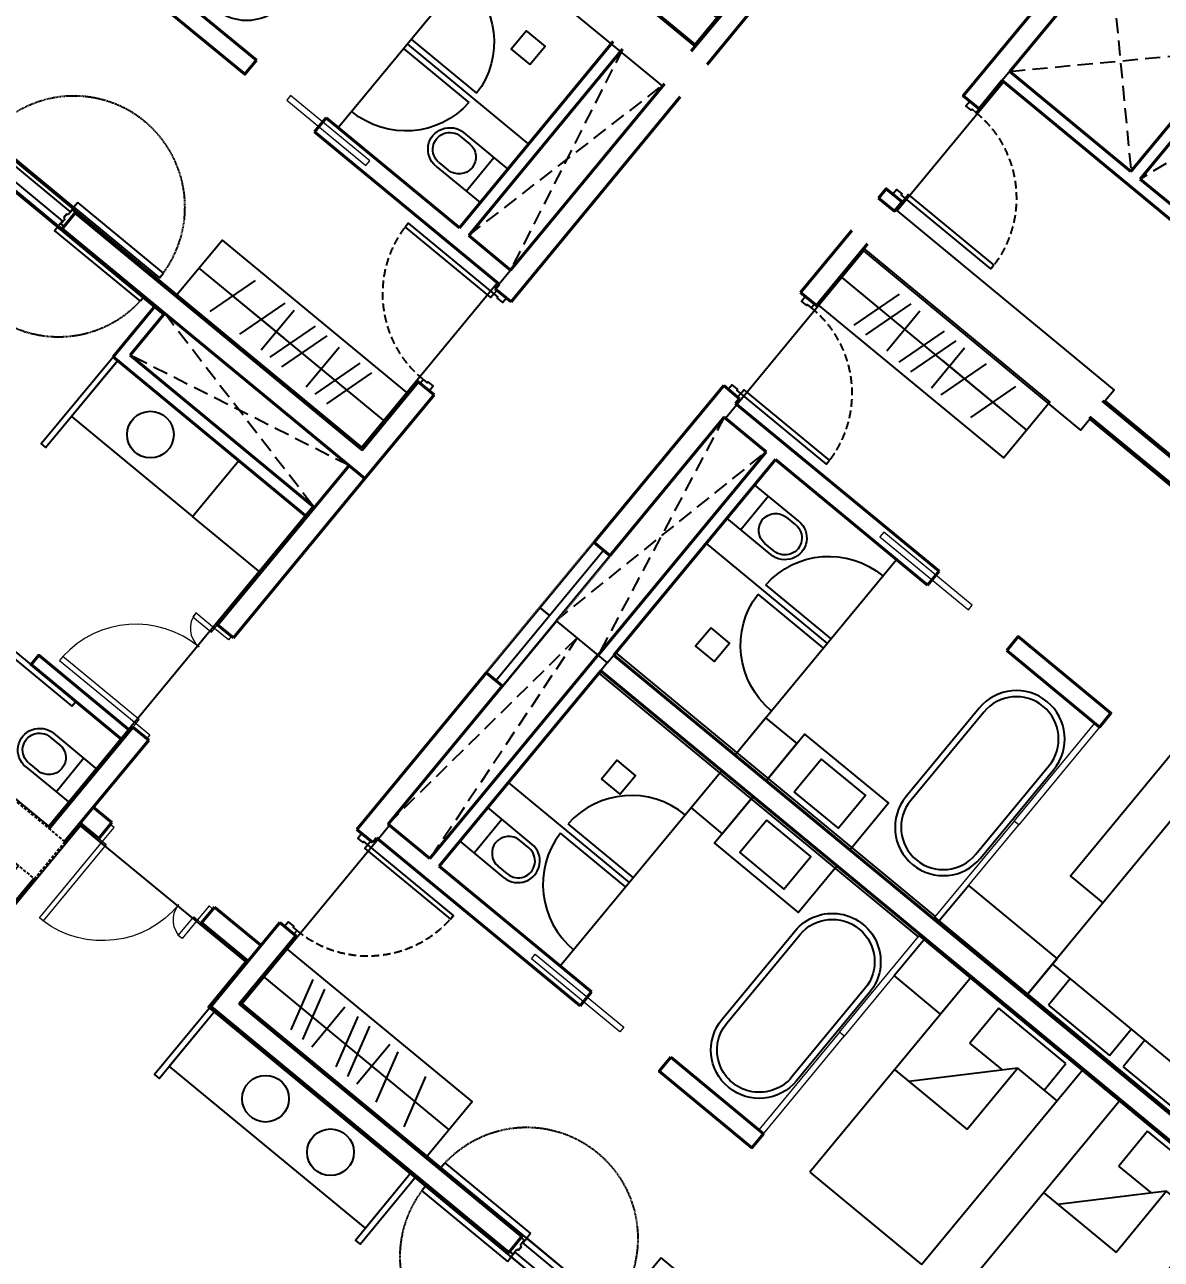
# Model space of a CAD drawing. Header units: millimetres. Extents: x -361675616 to 361246347, y -284141842 to 284396604.
# Drawn here: x -110954 to -101543, y 75253 to 85480 of the extents above; entities that cross this region are included whole.
import ezdxf

# ---------------------------------------------------------------- set-up
doc = ezdxf.new("R2010")
doc.units = ezdxf.units.MM
doc.header["$LTSCALE"] = 100
doc.header["$MEASUREMENT"] = 0
doc.set_wipeout_variables(frame=1)
for name, pattern in [('HIDDEN', [0.375, 0.25, -0.125]), ('M-DASHED', [3.75, 2.5, -1.25]), ('TYPICAL 2 +1 BEDROOM FRONT$0$DASHED2', [9.524999999999999, 6.35, -3.175])]:
    doc.linetypes.add(name, pattern=pattern)
for name, color, linetype in [('A-ANNO-DIMS', 50, 'Continuous'), ('A-ANNO-ROOM', 50, 'Continuous'), ('A-DRAIN', 251, 'Continuous'), ('A-FURNITURE', 251, 'Continuous'), ('A-UNIT', 1, 'Continuous'), ('A-WALL-FNSH', 11, 'Continuous'), ('dien tich thong thuy', 3, 'Continuous'), ('IDEA - dim', 251, 'Continuous'), ('KT-Khuat', 9, 'HIDDEN'), ('KT-Net manh', 139, 'Continuous'), ('TYPICAL 1 BEDROOM$0$A-_DOOR----_E-', 32, 'Continuous'), ('TYPICAL 2 +1 BEDROOM FRONT$0$A-_DOOR----_E-', 32, 'Continuous')]:
    doc.layers.add(name, color=color, linetype=linetype)
doc.layers.add('A-COLUMN-OPTION 2', color=7, linetype='Continuous', true_color=0x2644ed)
for name, color, linetype, lineweight in [('A-DOOR', 1, 'Continuous', 9), ('KT-Net cat', 1, 'Continuous', 40), ('KT-Net cua', 87, 'Continuous', 9)]:
    doc.layers.add(name, color=color, linetype=linetype, lineweight=lineweight)
doc.styles.add('220126_HDN_HBA typical plan$0$211210_HDN_HBA_TYPICAL PLAN CORE OPT 1$0$HBA-Text', font='GOTHIC.TTF')

# ---------------------------------------------------------------- blocks, each defined once
blk = doc.blocks.new('bath')
at = {"elevation": -1.073185103658836e-06}
for points in [[(-6268.288765812293, -73045.86497504462, -1), (-6268.288765812293, -73845.86497506325), (-7218.28876571916, -73845.86497506371, -1), (-7218.28876571916, -73045.86497504462)], [(-6268.288765812293, -73095.86497504462, -1), (-6268.288765812293, -73795.86497506371), (-7218.28876571916, -73795.86497506325, -1), (-7218.28876571916, -73095.86497504462)]]:
    blk.add_lwpolyline(points, format="xyb", close=True, dxfattribs=at)
blk = doc.blocks.new('qweewe')
for p, q in [((-226617.649540008, -3043559.718917042, 0.0008727778800783348), (-226617.6495399146, -3043199.718917044, 0.0008727778800783348)), ((-226142.6495399146, -3043199.718917163, 0.0008727778800783348), (-226617.6495399146, -3043199.718917044, 0.0008727778800783348)), ((-226467.6495400079, -3043559.718917079, 0.0008727778800783348), (-226467.6495399145, -3043199.718917081, 0.0008727778800783348)), ((-226142.649539925, -3043239.718917165, 0.0008727778800783348), (-226242.649539925, -3043239.718917139, 0.0008727778800783348)), ((-226142.649540008, -3043559.718917165, 0.0008727778800783348), (-226617.649540008, -3043559.718917042, 0.0008727778800783348)), ((-226142.6495399976, -3043519.718917165, 0.0008727778800783348), (-226242.6495399976, -3043519.718917141, 0.0008727778800783348))]:
    blk.add_line(p, q)
for centre, radius, start, end in [((-226242.6495399613, -3043379.718917141, 0.0008727778800783348), 139.9999999999927, 89.99999998332474, 269.9999999833247), ((-226142.6495399613, -3043379.718917165, 0.0008727778800783348), 179.9999999999927, 269.9999999833247, 89.99999998332474), ((-226142.6495399613, -3043379.718917165, 0.0008727778800783348), 139.9999999999927, 269.9999999833247, 89.99999998332474)]:
    blk.add_arc(centre, radius, start, end)
blk = doc.blocks.new('BEDH-1')
for p, q in [((475, -1.054711873393899e-13), (-475, 1.054711873393899e-13)), ((-475, 1.054711873393899e-13), (-475.0000000000002, -1050)), ((-381.8394731497392, -27.72451273631296), (-381.8394731497393, -215.2726866770535)), ((-20.94842891092413, -27.72451273631304), (-381.8394731497392, -27.72451273631296)), ((-20.94842891092416, -169.6087834425271), (-20.94842891092413, -27.72451273631304)), ((379.7956140944734, -27.72451273631313), (52.11540216114371, -27.72451273631306)), ((52.11540216114371, -27.72451273631306), (52.11540216114368, -169.6087834425271)), ((379.7956140944734, -169.6087834425271), (379.7956140944734, -27.72451273631313)), ((474.9999999999998, -1050), (475, -1.054711873393899e-13)), ((-162.6479800441303, -169.608783442527), (-475.0000000000001, -498.4003835124894)), ((474.9999999999999, -169.6087834425272), (-162.6479800441303, -169.608783442527)), ((-162.6479800441303, -169.608783442527), (-162.6479800441303, -498.4003835124894)), ((-206.9290897110478, -215.2726866770535), (-381.8394731497393, -215.2726866770535)), ((-475.0000000000001, -498.4003835124894), (-162.6479800441303, -498.4003835124894)), ((-475.0000000000002, -1050), (474.9999999999998, -1050))]:
    blk.add_line(p, q)
blk = doc.blocks.new('*U51')
at = {"layer": 'TYPICAL 2 +1 BEDROOM FRONT$0$A-_DOOR----_E-'}
for points in [[(79.99999999912372, 920), (39.9999999991237, 920), (39.99999999912325, 0), (79.99999999912325, 0)], [(0, 0), (0, 0), (0, 0), (39.99999999912325, 0), (39.99999999912325, -42), (49.99999999912689, -42), (49.99999999912689, -100), (0, -100), (0, -100), (0, -100)], [(1000, 0), (1000, 0), (1000, 0), (960.0000000008731, 0), (960.0000000008731, -42), (950.0000000008731, -42), (950.0000000008731, -100), (1000, -100), (1000, -100), (1000, -100)]]:
    blk.add_lwpolyline(points, close=True, dxfattribs=at)
at = {"layer": 'TYPICAL 2 +1 BEDROOM FRONT$0$A-_DOOR----_E-', "color": 8, "linetype": 'TYPICAL 2 +1 BEDROOM FRONT$0$DASHED2', "ltscale": 0.1}
blk.add_arc((39.99999999912325, 0), 920.0000000017498, 0, 90, dxfattribs=at)
blk = doc.blocks.new('Hotel Module')
at = {"layer": 'A-FURNITURE'}
for p, q in [((499.9891728664152, -1866.064524328074, 1.32185813727162e-09), (500.0002424994964, -170.0044834779401, 1.32185813727162e-09)), ((305.7271338588107, -637.8422030876973, -0.1498657774161136), (742.6212902515836, -512.3685096389381, -0.1498657774161133)), ((305.7263149208084, -763.3187479877379, -0.1498657774161134), (742.6204713097613, -637.8450545461965, -0.1498657774161136)), ((2915.167771033244, -2019.302723193192, 0.05708577511389849), (2915.12912182635, -719.3699259734713, 0.05589762573088192)), ((305.725693669061, -858.5053769310471, -0.1498657774161133), (733.9642658624434, -858.5081718990696, -0.1498657774161133)), ((305.7239882702415, -1119.801207182696, -0.1498657774161136), (742.6181446666451, -994.3275137410965, -0.1498657774161135)), ((305.723169328543, -1245.277752089954, -0.1498657774161133), (742.6173257156333, -1119.804058640933, -0.1498657774161137)), ((499.9916451125609, -2170.000567463983, 1.32185813727162e-09), (499.9930888469898, -1266.068442273798, 1.32185813727162e-09)), ((2865.176448737635, -2018.621104478429, 0.08440312483235722), (2865.164705937037, -1319.06767559197, 0.08440312483235721)), ((2965.176448720762, -2018.619425858895, 0.08440773623640918), (2965.16470592223, -1319.065996978024, 0.08440773623640922)), ((305.7225480711786, -1340.464381027792, -0.1498657774161135), (733.9611202700471, -1340.467175997619, -0.1498657774161133)), ((292.743883002513, -1561.139428295166, -0.1498657774161135), (729.6380393951258, -1435.665734849754, -0.1498657774161135)), ((281.546012384737, -1868.435513347154, 1.32185813727162e-09), (718.440168779227, -1742.961819903809, 1.321858137705301e-09)), ((4115.162532453716, -2019.968790905143, 2.979288549069363e-06), (2015.162530689871, -2019.995003917662, -0.05002286630529613))]:
    blk.add_line(p, q, dxfattribs=at)
for points, elevation in [([(200.0004055032623, -170.0025254765642), (199.98568996416, -2169.998609456932), (799.9853639676585, -2170.002525469143), (800.0000795031228, -170.0064414755034)], 1.321848236771062e-09), ([(3427.638606143453, -1195.8668299368), (3627.63860614357, -1195.866829936916), (3627.638606147259, -1395.866829936858), (3427.638606145425, -1395.866829942388)], 0.05649170113453097), ([(3714.65381529068, -2355.041149470955), (4114.653356135583, -2355.719046805287), (4115.160914374239, -2020.310236067802), (3715.161373531053, -2019.632338731783)], -1.321960033627556e-09), ([(4114.653356135583, -2355.719046805287), (3614.653907579152, -2354.905574804143), (3613.430003477959, -3254.905450709324), (4113.429452032586, -3255.718922710075)], -1.321960041867493e-09), ([(4036.690993918761, -2592.880189376054), (3686.69131548029, -2592.405664037884), (3686.047316812619, -3067.405227385563), (4036.046995251076, -3067.87975271992)], 9.379878892104392e-07), ([(4115.160432307755, -5150.018985117087), (3715.160432305915, -5150.016926137774), (3715.162492952048, -4199.999102585134), (4115.162492944612, -4200.001161562192)], -2.980796936447472e-06)]:
    blk.add_lwpolyline(points, close=True, dxfattribs=dict(at, elevation=elevation))
at = {"layer": 'A-FURNITURE', "elevation": -2.980796936553291e-06}
blk.add_lwpolyline([(3118.346123889838, -5150.012553133172), (3118.346122764735, -4800.012553129345), (1318.346122766598, -4800.012559868497), (1318.346131107537, -7400.012559762399), (3118.346131101935, -7400.012553026987), (3118.346129982572, -7050.012553133114)], dxfattribs=at)
at = {"layer": 'A-FURNITURE'}
for centre, start, end in [((2890.176448735823, -2018.620684816968, 0.08440312483235721), 92.04767493532093, 180.0009617760125), ((2940.176448722741, -2018.619845512789, 0.08440773623640914), 0.0009617760125476689, 87.95424866781944)]:
    blk.add_arc(centre, 699.9999999999987, start, end, dxfattribs=at)
at = {"layer": 'KT-Khuat', "ltscale": 5}
blk.add_lwpolyline([(4199.760832263943, -169.9982833489194), (2015.162531005859, -619.9982953643193)], dxfattribs=at)
at = {"layer": 'KT-Khuat', "ltscale": 5, "elevation": 0.003657298704813498}
blk.add_lwpolyline([(2015.163674367788, -169.9955327843782), (4199.760739334379, -619.9982953730505)], dxfattribs=at)
at = {"layer": 'KT-Net cat'}
for p, q in [((1815.162531004076, -169.9982972564758), (1815.16253155181, 0.001738849096000195)), ((4199.987169034401, 0.00171119678998366, -2.199191523116414e-08), (1815.162570214714, 0.001702743553323671, -0.0447357792765899)), ((149.695821975889, -0.002524086070479825, 0.003657300027069153), (815.1625315592537, -0.002541160094551742, -0.0447357792765898)), ((1865.16253100404, -169.9982969649718), (1815.162531004076, -169.9982972564758)), ((1865.162531004076, -2354.905466405849), (1865.16253100396, -169.9982509081892)), ((4199.760832263943, -169.9982833489194), (2015.162531005852, -169.9982960900234)), ((2015.162531005837, -169.9982960898196), (2015.162531005866, -619.9982953644649)), ((4115.003868086613, -719.9982953728759), (2015.162530830974, -719.9982953643485)), ((2015.162531005859, -719.9982953644067), (2015.162531005917, -2354.905512752011)), ((4114.416879049386, -10099.99825588199), (4115.003868086613, -719.9982953728759)), ((2015.162531005917, -2354.905512752011, -0.04473577927659003), (1865.162531004076, -2354.905466405849, -0.04473577927659005)), ((85.00231740503659, -2499.999924721109, 1.321858349775246e-09), (85.00936232104141, -10100.00319873763, 1.321858838967266e-09))]:
    blk.add_line(p, q, dxfattribs=at)
for points in [[(149.736118893743, -170.0025240869436), (815.1625310129311, -170.0025411600363), (815.1625315592828, 0.005887257750146091)], [(4199.760739334379, -619.9982953730505), (2015.162530830981, -619.9982953643193)]]:
    blk.add_lwpolyline(points, dxfattribs=at)
at = {"layer": 'KT-Net cat', "elevation": -0.05479021315888889}
blk.add_lwpolyline([(2015.162531002141, -3204.905512759564), (1865.162531007802, -3204.905466411466), (1865.16253100591, -4200.000075800679), (2015.162531007758, -4200.000122146783)], close=True, dxfattribs=at)
at = {"layer": 'KT-Net cua'}
for points, elevation in [([(1906.461335022199, -1795.095547073957), (1956.461335027772, -1795.09554707614), (1956.461335024062, -2745.095547079662), (1906.461335025946, -2745.095547081597)], -0.05479021315888889), ([(3065.162511341943, -4200.000128455562), (3065.162511341972, -4150.000128455504), (2015.162531007802, -4150.000131713459), (2015.16253100591, -4200.000131715118)], -0.05479021315884041), ([(3065.162511347538, -4200.000128457308), (3065.162511341965, -4150.000128459229), (4115.162491677984, -4150.000132795525), (4115.162491681753, -4200.000132791742)], -0.05479021315884045)]:
    blk.add_lwpolyline(points, close=True, dxfattribs=dict(at, elevation=elevation))
at = {"layer": 'A-FURNITURE', "rotation": 270.0009617747954}
blk.add_blockref('qweewe', (3045848.685515605, -227286.5634756674, -0.0008727778803206288), dxfattribs=at)
at = {"layer": 'A-FURNITURE'}
blk.add_blockref('bath', (9746.731677098942, 69713.72864655024, -0.07493039716442061), dxfattribs=at)
at = {"layer": 'A-FURNITURE', "xscale": -2.000000000000002, "yscale": 2.000000000000002, "zscale": 2.000000000000002, "rotation": 269.9996115246304}
blk.add_blockref('BEDH-1', (4115.153338149808, -6100.019311636584, -2.980796928870634e-06), dxfattribs=at)
at = {"layer": 'KT-Net cua', "rotation": 179.999764382085}
blk.add_blockref('*U51', (1815.162325612189, -149.9982250546745, -0.04473577927658277), dxfattribs=at)
blk = doc.blocks.new('qweqeqweqwe')
at = {"color": 1, "linetype": 'M-DASHED', "ltscale": 30}
for points in [[(-3390577.494050535, -10993316.2358231), (-3390544.032651514, -10993279.0829662), (-3389860.42008462, -10993894.77270819), (-3389893.881483641, -10993931.92556508)], [(-3389210.268916752, -10994547.61530707), (-3389243.730315774, -10994584.76816397), (-3389927.342882657, -10993969.07842197), (-3389893.881483636, -10993931.92556508)]]:
    blk.add_lwpolyline(points, close=True, dxfattribs=at)
at = {"color": 251, "linetype": 'M-DASHED', "ltscale": 30}
for points in [[(-3390711.339536008, -10993464.84712787), (-3390744.800935032, -10993501.99998476), (-3390061.18836817, -10994117.68972678), (-3390027.726969147, -10994080.53686989)], [(-3389344.114396128, -10994696.22661741), (-3389310.652997107, -10994659.07376052), (-3389994.265563985, -10994043.38401852), (-3390027.726963007, -10994080.53687541)]]:
    blk.add_lwpolyline(points, close=True, dxfattribs=at)
at = {"color": 1, "linetype": 'M-DASHED', "ltscale": 30}
for points in [[(-3390014.711549181, -10994058.61430706), (-3390040.718549009, -10994035.19132774), (-3389940.334468659, -10993923.7328743), (-3389914.327468832, -10993947.15585362), (-3389951.135007758, -10993988.0239962), (-3389939.989150688, -10993998.06241591), (-3389966.758153193, -10994027.78458419)], [(-3389914.327468838, -10993947.15585363), (-3389940.334468666, -10993923.73287431), (-3390040.718549014, -10994035.19132775), (-3390014.711549186, -10994058.61430706), (-3389977.904010264, -10994017.74616448), (-3389966.758153194, -10994027.78458419), (-3389939.989150688, -10993998.06241591)], [(-3389323.668410922, -10994680.99632886), (-3389297.661411097, -10994704.41930818), (-3389197.277330748, -10994592.96085474), (-3389223.284330574, -10994569.53787542), (-3389260.091869498, -10994610.40601801), (-3389271.237726568, -10994600.3675983), (-3389298.006729068, -10994630.08976657)], [(-3389223.284330574, -10994569.53787542), (-3389197.277330749, -10994592.96085474), (-3389297.661411096, -10994704.41930818), (-3389323.668410922, -10994680.99632886), (-3389286.860871998, -10994640.12818628), (-3389298.006729068, -10994630.08976657), (-3389271.237726568, -10994600.3675983)]]:
    blk.add_lwpolyline(points, dxfattribs=at)
at = {"color": 251, "linetype": 'HIDDEN', "ltscale": 0.3}
for centre, start, end in [((-3389893.881489779, -10993931.92555956), 47.99249206051297, 137.9924921359353), ((-3389893.881483641, -10993931.92556508), 317.9924921359352, 47.99249206051297), ((-3390027.726975279, -10994080.53686436), 137.9924920197965, 227.9924920605129), ((-3390027.726963002, -10994080.5368754), 227.9924920605129, 317.9924921359352)]:
    blk.add_arc(centre, 920.0000000030851, start, end, dxfattribs=at)
blk = doc.blocks.new('Studio 1')
at = {"layer": 'A-FURNITURE'}
for p, q in [((-1972.518335639354, 1019.184163762227), (-1275.542617637519, 443.5817528310872)), ((-1600.895978520944, 995.5875536128588), (-1782.352755958767, 578.8219245597866)), ((-1738.166951906722, 825.6472234502435), (-430.4273336756451, -254.3697917983227)), ((-1371.085932638074, 791.2750013601326, -0.1498657787379717), (-1552.542710072696, 374.5093723163154, -0.1498657787379717)), ((-1209.198981332927, 640.7474715429998, -0.1498657787379717), (-1481.892714694928, 310.5560081395961, -0.1498657787379717)), ((-1135.805750672516, 580.1345354523219, -0.1498657787379717), (-1317.262528112449, 163.3689064085484, -0.1498657787379717)), ((-1039.05761382691, 500.233588406787, -0.1498657787379717), (-1220.514391267061, 83.46795935370028, -0.1498657787379717)), ((-837.5866157094424, 333.8456446491182, -0.1498657787379717), (-1110.280349069595, 3.654181240126491, -0.1498657787379717)), ((-764.1933850481582, 273.2327085491706, -0.1498657787379717), (-945.6501624871598, -143.5329205077433, -0.1498657787379717)), ((-667.4452482027409, 193.3317615073174, -0.1498657787379717), (-848.9020256389485, -223.4338675476611, -0.1498657787379717)), ((-4168.476701719119, -1875.556295547241, 0.02662335263600499), (-2894.960590601753, -333.2026266336034, -0.02339113894320586)), ((-3435.168782008899, -989.4805086303095, 0.1110348521944475), (-2895.770809434209, -1434.92952612332, 0.1110348521944475)), ((-3498.844978710506, -1066.5865523174, 0.1110394635984994), (-2959.447006136252, -1512.035569804866, 0.1110394635984995)), ((-3467.899158812535, -1027.087764817552, 0.05740525196660484), (-2465.511482107482, -1854.869875902601))]:
    blk.add_line(p, q, dxfattribs=at)
blk.add_lwpolyline([(-239.3934547322715, -23.05623987874424), (-1781.480560808748, 1250.50243306905), (-2163.54831870491, 787.8753292448819), (-621.4612126232387, -485.683343704819)], close=True, dxfattribs=at)
at = {"layer": 'A-FURNITURE', "elevation": 0.05646598670288693}
blk.add_lwpolyline([(-3109.211683527581, -1988.147406343691), (-3236.566665542108, -2142.357355941378), (-3390.776615144016, -2015.002373926662), (-3263.421633126476, -1860.792424328873)], close=True, dxfattribs=at)
at = {"layer": 'A-FURNITURE'}
for centre, start, end in [((-3451.087831551486, -1008.757020034973, 0.1110348521944476), 322.4959240053625, 50.44921089905981), ((-3482.925929536199, -1047.310041398843, 0.1110394635984995), 230.4492108990598, 318.4024977812969)]:
    blk.add_arc(centre, 699.9999999999991, start, end, dxfattribs=at)
at = {"layer": 'A-WALL-FNSH'}
blk.add_lwpolyline([(-2101.409588441718, -2544.688710924209), (-1209.924714749694, -1465.219064228208)], dxfattribs=at)
at = {"layer": 'KT-Khuat', "ltscale": 5}
for p, q in [((-1815.429448806492, -1224.748334350254, -0.04473279847966107), (-2742.101219498581, -3053.510769629327)), ((-3089.073606100559, -2766.962060095102), (-1468.458470775149, -1511.298749476147, -0.0447327984796611))]:
    blk.add_line(p, q, dxfattribs=at)
at = {"layer": 'KT-Net cat'}
for p, q in [((-2995.128855222851, -250.4785076621629, -0.044732798479661), (-2899.612230046085, -134.8213664394134, -0.04473279847966099)), ((-2899.612230046085, -134.8213664394134, -0.04473279847966099), (-1372.942234261762, -1395.641287273073, -0.04473279847966111)), ((-1892.534110591252, -1161.070464322154, -0.04473279847966107), (-2995.128855222851, -250.4785076621629, -0.044732798479661)), ((-3166.178580901076, -2703.284569087555), (-1892.534110591238, -1161.070464322227)), ((-3089.073606100559, -2766.962060095102), (-1815.429448806477, -1224.748334350224)), ((-1468.458470775149, -1511.298749476147, -0.0447327984796611), (-1815.429448806433, -1224.748334350297, -0.04473279847966107)), ((-1372.942234261762, -1395.641287273073), (-1341.003171560864, -1356.967329085775)), ((-1341.003171560864, -1356.967329085775), (-1209.924686912462, -1465.219087207646)), ((-2742.101219498581, -3053.510769629327), (-1468.45847077512, -1511.298749476147))]:
    blk.add_line(p, q, dxfattribs=at)
for points in [[(-573.1497768377885, -694.1693392228335), (-0.0686989873793209, -0.2365747447765898), (-2505.980353649822, 2069.281861252646), (-2614.23208836063, 1938.203404094078), (-239.3989314730716, -23.06287139558117), (-704.228303170923, -585.9175466739689), (-573.1465782138839, -694.1719808150083)], [(-2611.021672809482, -3161.761185067095), (-1209.924714745721, -1465.219064231962)]]:
    blk.add_lwpolyline(points, dxfattribs=at)
at = {"layer": 'KT-Net cat', "elevation": -0.05479858668689012}
blk.add_lwpolyline([(-3572.7661332563, 226.5709477905184), (-3477.249508076929, 342.2280890132533), (-4244.516955887564, 975.8793694201158), (-4340.033581063806, 860.2222281992581)], close=True, dxfattribs=at)
at = {"layer": 'KT-Net cua', "elevation": -0.05478723236196004}
blk.add_lwpolyline([(-2545.727959226409, -499.2193454555818), (-2577.566704731958, -537.7718328568008), (-3232.958348581378, 3.487618040773668), (-3201.11960307564, 42.04010544948687)], close=True, dxfattribs=at)
at = {"xscale": -0.9999999999999994, "rotation": 278.4407330830271}
blk.add_blockref('qweqeqweqwe', (10374721.41297876, 4969028.595464596), dxfattribs=at)
at = {"layer": 'A-DOOR', "rotation": 50.44801349518278}
blk.add_blockref('*U51', (-1325.581990143735, -1369.702714897663), dxfattribs=at)
at = {"layer": 'A-FURNITURE'}
for name, p, rotation in [('bath', (47727.85911227507, -52167.61020372991, -0.07493877069242176), 230.4482491130975), ('qweewe', (-2114823.351781445, -2203836.11882793, -0.0008727778800852314), 140.4492108878929)]:
    blk.add_blockref(name, p, dxfattribs=dict(at, rotation=rotation))
blk = doc.blocks.new('*U30')
at = {"color": 0}
for points in [[(-1100, -150), (-1100, 0), (-1060, 0), (-1060, -150)], [(-40, -150), (-40, 0), (0, 0), (0, -150)], [(-1020, -150), (-1060, -150), (-1060, -350.9565185792744), (-1020, -350.9565185792744)], [(-40, -150), (-80, -150), (-80, -970), (-40, -970)]]:
    blk.add_lwpolyline(points, close=True, dxfattribs=at)
for centre, radius, start, end in [((-1060.538708044109, -150.4191404617477), 200.5381016879552, 270.1539145637665, 0.05069369801717966), ((-41.53932015914406, -152.4398411269907), 818.4643164306439, 179.8292010983319, 267.3066065333389)]:
    blk.add_arc(centre, radius, start, end, dxfattribs=at)
blk = doc.blocks.new('Hotel-2BR-Type 1')
at = {"layer": 'A-DRAIN'}
for points, elevation in [([(-249.8208910984176, 900.0050377487496), (350.127800493181, 900.0050377506122), (350.0481297372753, 2200.107035083289), (-249.9005618562223, 2200.107035083318)], 1.188791163308691e-05), ([(-249.8208910984249, 900.0050377524749), (349.9098853102842, 899.9987492966757), (349.9022290466746, 169.8201501943695), (-249.8285473620199, 169.8264386501396)], 5.567453297276065e-09)]:
    blk.add_lwpolyline(points, close=True, dxfattribs=dict(at, elevation=elevation))
blk.add_circle((50.1141563958372, 1601.277065606322, 1.188791163309352e-05), 193.6606241613624, dxfattribs=at)
at = {"layer": 'KT-Khuat', "ltscale": 5}
for p, q in [((899.8984475487741, 2149.814383335557, 4.358386124798664e-09), (449.9007139582318, 169.8191016629571, 4.246520578190277e-09)), ((899.9157229618941, 169.8143830455665, 4.358385997310386e-09), (449.9358796196757, 2149.81910140306, 4.246520705682643e-09))]:
    blk.add_line(p, q, dxfattribs=at)
at = {"layer": 'KT-Net cat'}
for p, q in [((899.9554156036029, 3249.787252975279, 5.701980615540446e-09), (899.8977001216481, 0.1212557590333745, 5.701980406294179e-09)), ((899.9554156035956, 3249.787252975337, 5.701980615540446e-09), (1069.898891959077, 3249.787167626433, 4.358386234297876e-09)), ((349.9376556660063, 2249.820149936568, 4.358386088357774e-09), (349.9007139740061, 169.8208777063992, 5.701980374337972e-09)), ((349.93765566605, 2249.820149936626, 4.358386088357781e-09), (899.9375327326561, 2249.814382931159, 4.358386131240581e-09)), ((449.9358796196757, 2149.81910140306, 4.358386089715647e-09), (449.9007139582391, 169.819101662928, 5.7019803821348e-09)), ((449.9358796196757, 2149.81910140306, 4.358386089715647e-09), (899.9364841859642, 2149.814382936747, 4.358386124801629e-09)), ((-3001.890317800215, 169.8552953028702, 4.358385693091468e-09), (-1910.118273426036, 169.8438475634612, 4.358385778215563e-09)), ((-1910.118273426036, 169.8438475634612, 4.358385865898103e-09), (-1910.120055955362, -0.1561524272547103, 4.358385767269343e-09)), ((-810.1182735469702, 169.8323135500541, 4.358385863981182e-09), (-810.12005607631, -0.1676880377053749, 4.358385853034962e-09)), ((-810.1182735469702, 169.8323135500541, 4.358385863981182e-09), (899.9157229618941, 169.8143830455665, 4.358385997310386e-09)), ((-2999.82032155311, -0.1447445771773346, 4.358385682306781e-09), (-1910.120055955369, -0.1561524272256065, 4.358385767269343e-09)), ((-810.1200560763027, -0.1676864406326786, 4.358385853034962e-09), (899.9139404325688, -0.1856169452075846, 4.358385986364166e-09))]:
    blk.add_line(p, q, dxfattribs=at)
at = {"layer": 'KT-Net cat', "extrusion": (0, 0, -1), "elevation": -4.358379043657661e-09}
blk.add_lwpolyline([(2048.302157778635, 169.8452964859607), (2048.300611274339, 1150.063754080969), (1948.300762340463, 1150.237572589191), (1948.302308842882, 170.0191149903985)], dxfattribs=at)
at = {"layer": 'TYPICAL 1 BEDROOM$0$A-_DOOR----_E-'}
for points, elevation in [([(350.129513516913, 2249.613843613799), (350.0426042619074, 2199.613919147814), (-582.4623050429946, 2201.146855238447), (-582.3753957898589, 2251.146779702627)], 1.189227002585268e-05), ([(-2097.535263046644, 669.724390182615), (-2047.53533857876, 669.8112994357944), (-2049.068274661906, 1502.316208738805), (-2099.068199129782, 1502.229299487546)], 4.358385849273813e-09)]:
    blk.add_lwpolyline(points, close=True, dxfattribs=dict(at, elevation=elevation))
at = {"layer": 'A-FURNITURE', "xscale": -0.9999999999999986, "rotation": 270.0995909827214}
blk.add_blockref('qweewe', (3040432.743068072, 232077.3130160467, -0.0008727884571362845), dxfattribs=at)
at = {"layer": 'KT-Net cua', "rotation": 180}
blk.add_blockref('*U30', (-1910.118273546956, 19.83231354999589, 4.358392590790266e-09), dxfattribs=at)
blk = doc.blocks.new('single bed')
at = {"layer": 'A-DRAIN', "linetype": 'HIDDEN', "ltscale": 0.25}
blk.add_line((230713.3207743447, -276967.3082654867, -2.431805101149275e-08), (230713.3207743429, -275767.3082654867, -2.431805101149275e-08), dxfattribs=at)
at = {"layer": 'A-FURNITURE'}
for p, q in [((228613.3207743447, -275767.3082654867, -2.431805101149275e-08), (228613.3207743429, -276967.3082654849, -2.431805101149275e-08)), ((230713.3207743429, -275767.3082654867, -2.431805101149275e-08), (228613.3207743447, -275767.3082654867, -2.431805101149275e-08)), ((229715.7250727639, -275767.3082654867, -2.431805101149275e-08), (229715.7250727639, -276544.8155166022, -2.431805101149275e-08)), ((230373.3082728889, -276544.8110580742, -2.431805101149275e-08), (229715.7208371628, -275920.1114767063, -2.431805101149275e-08)), ((230657.0738419816, -276106.4261478726, -2.431805101149275e-08), (230281.9774941076, -276106.4286910892, -2.431805101149275e-08)), ((230281.9798659533, -276456.2494579609, -2.431805101149275e-08), (230281.9774941076, -276106.4286910892, -2.431805101149275e-08)), ((230657.0787357893, -276828.2082363348, -2.431805101149275e-08), (230657.0738419816, -276106.4261478726, -2.431805101149275e-08)), ((230373.3082728889, -276544.8110580742, -2.431805101149275e-08), (229715.7250727639, -276544.8155166022, -2.431805101149275e-08)), ((230373.3111374918, -276967.3082654849, -2.431805101149275e-08), (230373.3082728889, -276544.8110580742, -2.431805101149275e-08)), ((230373.3101943843, -276828.2101603337, -2.431805101149275e-08), (230657.0787357893, -276828.2082363348, -2.431805101149275e-08)), ((228613.3207743429, -276967.3082654849, -2.431805101149275e-08), (230713.3207743447, -276967.3082654867, -2.431805101149275e-08))]:
    blk.add_line(p, q, dxfattribs=at)
blk = doc.blocks.new('Hotel-Studio 2')
at = {"layer": 'A-DRAIN', "linetype": 'HIDDEN', "ltscale": 0.25}
blk.add_line((7532.320689208806, -772.9375081111211), (7223.898222176358, -518.230653410079), dxfattribs=at)
at = {"layer": 'A-FURNITURE'}
for p, q in [((4241.414733647456, 1964.919403943553, 2.979475191783735e-06), (2904.211234822025, 345.6952654085762, -0.05002286611865343)), ((3476.776663278317, 1040.086179829057, 0.05708577530054119), (2475.076040628453, 1867.29083997276, 0.05591949883148038)), ((3444.417966353794, 1001.974349088356, 0.08440312501899998), (2905.019002887508, 1447.42216669998, 0.08440312501899996)), ((3508.09399153394, 1079.080534422159, 0.08440773642305184), (2968.695028069516, 1524.528352029942, 0.08440773642305187)), ((1982.127637543716, -1007.699982412305), (440.0376984644681, 265.8552601963456)), ((677.0566088929772, -181.8457658597326, -0.1498657787379716), (858.5124592445791, 234.9202668394137, -0.1498657787379717)), ((773.8049234766513, -261.746497688262, -0.1498657787379717), (955.2607738301158, 155.0195350056456, -0.1498657787379717)), ((847.1982889678329, -322.3592705262417, -0.1498657787379717), (1119.891287826002, 7.832799483177951, -0.1498657787379717)), ((1048.669657211751, -488.7467661162664, -0.1498657787379717), (1230.125507565215, -71.98073341828422, -0.1498657787379717)), ((1145.417971795425, -568.6474979474733, -0.1498657787379717), (1326.873822147027, -151.8814652522851, -0.1498657787379716)), ((1218.811337286606, -629.2602707841725, -0.1498657787379717), (1491.504336146638, -299.0682007733558, -0.1498657787379717)), ((1380.698623435572, -779.7874404794129, -0.1498657787379717), (1562.154473787174, -363.0214077909768, -0.1498657787379717)), ((1610.509123807773, -984.0994815243466), (1791.964974161237, -567.3334488252003))]:
    blk.add_line(p, q, dxfattribs=at)
for points, elevation in [([(3244.339567816904, 1896.683800872852), (3371.694206795743, 2050.894033771212), (3525.904439694335, 1923.539394792373), (3398.549800715497, 1769.329161894013)], 0.05649170051594417), ([(4245.375760893279, 1442.21660674247), (4500.607440003136, 1750.205051652039), (4241.677218471334, 1964.701028031035), (3986.44553936334, 1656.712583117624)], 2.170949043926302e-05), ([(4500.607440003136, 1750.205051652039), (4181.59396516619, 1365.197891764925), (4874.760568109283, 791.1584025952034), (5193.774042942503, 1176.165562479408)], 2.170949043925461e-05), ([(4613.260745820531, 1556.058412122889), (4390.024449055025, 1286.492917505559), (4755.863334418216, 983.5293720567133), (4979.099631178135, 1253.094866674975)], 2.264886442329815e-05), ([(3738.26149323181, -2069.199662835119), (3356.206095890782, -2531.820045386572), (5360.952167122334, -4187.414574076276), (5434.336169473128, -4098.554477081125), (6089.737065589725, -4639.809129368485), (6398.246546370618, -4266.243666341659)], 1.896812589573009e-08)]:
    blk.add_lwpolyline(points, close=True, dxfattribs=dict(at, elevation=elevation))
for points in [[(6307.929563704674, 257.1439765575196), (6053.218698166107, -51.27517813922896), (5667.698962615599, 267.1138490127487), (5922.409828144853, 575.5330037048407)], [(249.0043340735137, 34.54128333480912), (1791.094273146242, -1239.013959275238), (2173.161001941189, -776.3860055493715), (631.0710628610104, 497.1692370613746)]]:
    blk.add_lwpolyline(points, close=True, dxfattribs=at)
for centre, start, end in [((3492.174985238438, 1059.803988088359, 0.08440773642305185), 50.4493383565589, 138.402625195754), ((3460.336972649297, 1021.250895422156, 0.08440312501899999), 142.4960514477236, 230.4493383565589)]:
    blk.add_arc(centre, 700, start, end, dxfattribs=at)
at = {"layer": 'KT-Khuat', "ltscale": 5}
blk.add_lwpolyline([(1478.406905262993, 1523.197372771014), (3042.926126783641, 3064.332031019498), (1825.379138187505, 1236.650088397029)], dxfattribs=at)
at = {"layer": 'KT-Net cat'}
for p, q in [((1478.406863778713, 1523.19740703085, -0.04471406846419063), (1825.379138187505, 1236.650088397029, -0.04471406846419066)), ((3067.564401025767, 16.25081815102021, -0.04471406846419079), (1382.890581637446, 1407.539982511167, -0.04471406846419065)), ((1902.484254637937, 1172.972768906679, -0.04471406846419067), (3163.080683167034, 131.9082426707027, -0.04471406846419077)), ((3163.080683167034, 131.9082426707027, -0.04471406846419077), (3067.564401025767, 16.25081815102021, -0.04471406846419079))]:
    blk.add_line(p, q, dxfattribs=at)
for points in [[(2738.235117992619, 3315.661386063381), (1219.973502212117, 1477.238587440836)], [(2869.313815950969, 3207.409942935832), (1478.406905262993, 1523.197372771014)], [(3216.286839972425, 2920.862005233619), (1825.379138187505, 1236.650088397029)], [(10471.37459945682, -3181.711491419992), (3239.288972514594, 2791.672869166388), (1902.484004482656, 1172.972466000501)], [(1382.890866434929, 1407.539747310948), (1351.052200172067, 1368.987144311308)], [(583.2002794844157, 706.1874459473329), (9.673661015665857, 11.71375451781205), (2477.037450962031, -2025.960521644243), (2585.289394407911, -1894.881217862974), (249.0043340735137, 34.54128333479457), (714.2789770992822, 597.936002394621), (583.1970808514452, 706.1900875405554)]]:
    blk.add_lwpolyline(points, dxfattribs=at)
at = {"layer": 'KT-Net cat', "elevation": -0.04471406846419065}
blk.add_lwpolyline([(1351.052224799903, 1368.98717413246), (1219.973474374885, 1477.238610429486)], dxfattribs=at)
at = {"layer": 'KT-Net cat', "elevation": -0.05476850234648964}
blk.add_lwpolyline([(3818.474172987917, -409.3489729946014), (3722.957890846621, -525.0063975142839), (4490.226748195331, -1158.655971157161), (4585.743030336627, -1042.998546637478)], close=True, dxfattribs=at)
at = {"layer": 'KT-Net cua'}
for points, elevation in [([(5254.354877321923, -233.3948430974269), (5215.802319095412, -201.5561833542306), (5883.857547998836, 607.3736155920778), (5922.410106223484, 575.5349558473681)], -0.05476850234644113), ([(2664.619552748773, 407.4711504290317), (2696.458212493482, 446.0237086550769), (3428.956818765524, -158.9108265008108), (3397.118159018952, -197.4633847241785)], -0.05476850234648962), ([(5254.354877318197, -233.3948431017343), (5215.802319093549, -201.5561833556276), (4547.190479486191, -1011.159892982687), (4585.743037710839, -1042.998552727397)], -0.05476850234644116)]:
    blk.add_lwpolyline(points, close=True, dxfattribs=dict(at, elevation=elevation))
at = {"xscale": -1, "rotation": 98.4408605360839}
blk.add_blockref('qweqeqweqwe', (-10374748.75860119, -4969019.802713216), dxfattribs=at)
at = {"layer": 'A-ANNO-DIMS', "rotation": 50.44882673721234}
for p in [(-353234.7731027605, -2036.17087362778, 2.431805034650132e-08), (-352001.213242385, -3055.159823243244, 2.431804901941444e-08)]:
    blk.add_blockref('single bed', p, dxfattribs=at)
at = {"layer": 'A-FURNITURE'}
for name, p, rotation in [('qweewe', (2114828.49461178, 2203852.83910354, -0.0008727778798553793), 320.4493383409498), ('bath', (-47482.26762198569, 51984.71806140884, -0.07490868635202134), 50.44837656615441)]:
    blk.add_blockref(name, p, dxfattribs=dict(at, rotation=rotation))
at = {"layer": 'KT-Net cua', "rotation": 230.4481409482396}
blk.add_blockref('*U51', (1335.630990079517, 1381.722495395719, -0.04471406846418424), dxfattribs=at)
blk = doc.blocks.new('TT')
at = {"layer": 'A-COLUMN-OPTION 2', "linetype": 'HIDDEN', "transparency": 33554618}
blk.add_lwpolyline([(-1622.083067955566, 26.48867970029823), (-490.3920416553738, -908.1042652244214), (-235.6851869934471, -599.6817981614731), (-1367.376213258249, 334.9111467296025)], dxfattribs=at)
at = {"layer": 'A-DRAIN'}
blk.add_lwpolyline([(628.0679907820013, -2460.247071689344), (1009.444990572811, -1997.453474860376), (2634.10304686267, -3339.072758921538), (2252.075436320418, -3801.6668978011)], close=True, dxfattribs=at)
for centre in [(1425.00024238255, -2729.559429068118), (1962.289724583068, -3173.273258976988)]:
    blk.add_circle(centre, 193.6606241613626, dxfattribs=at)
at = {"layer": 'KT-Net cat'}
for p, q in [((-1.391848929750267, -315.7208017492085), (152.4203093699762, -442.4442132733093)), ((-109.4898199029267, -446.9260938356165), (44.32233839679975, -573.6495053597173)), ((44.32233839679975, -573.6495053597173), (152.4203093699762, -442.4442132733238)), ((893.2983103539445, -1273.107419855398), (1001.39628132715, -1141.902127768961)), ((1001.39628132715, -1141.902127768961), (1387.818954143149, -1460.269673812261)), ((893.2983103539445, -1273.107419855369), (1279.720983169973, -1591.474965898669))]:
    blk.add_line(p, q, dxfattribs=at)
for points in [[(-490.4947621331667, -908.0194347966899), (-6754.304386395728, -8493.044492881905)], [(3492.319997287093, -3937.641043774129), (3438.251825000189, -4003.111755601334), (970.804159109277, -1965.544678120743)]]:
    blk.add_lwpolyline(points, dxfattribs=at)
at = {"layer": 'TYPICAL 1 BEDROOM$0$A-_DOOR----_E-'}
for points in [[(1009.44475855591, -1997.453283264156), (970.8909990405082, -1965.616388733819), (506.7484740058717, -2530.049986473052), (545.3565651013341, -2561.821283298545)], [(2672.327399434784, -3370.534316177829), (2633.719308341184, -3338.763019353501), (2169.538407931366, -3903.243284540833), (2208.146499030554, -3935.014581364696)]]:
    blk.add_lwpolyline(points, close=True, dxfattribs=at)
at = {"layer": 'KT-Net cua', "xscale": -0.9999999999999997, "rotation": 320.4488267371985}
blk.add_blockref('*U30', (139.8522929378378, -457.9730145442591), dxfattribs=at)
blk = doc.blocks.new('standard-1')
at = {"layer": 'KT-Khuat', "ltscale": 5}
for p, q in [((238013.1439898368, -271237.3194152155), (236714.2036819405, -272537.2597085941)), ((236715.0387085075, -271237.3204771822), (238012.8169950028, -272537.2597085938)), ((238012.8169950028, -273087.2597085939), (236714.1394461249, -272637.2597085939))]:
    blk.add_line(p, q, dxfattribs=at)
at = {"layer": 'KT-Net cat'}
for p, q in [((236615.0387393755, -271237.2242461634, 8.44937352689009e-09), (236613.2202282855, -274068.2166980288, -0.0009263881747403141)), ((238012.8169950028, -272537.2597085938), (236714.2036819405, -272537.2597085941)), ((236714.1394461249, -272637.2597085939), (236713.8503849549, -273087.2597085941)), ((238012.8169950026, -272637.2597085939), (236714.1394461249, -272637.2597085939)), ((235098.1439896217, -273567.3163190014), (235098.1440706136, -281167.3163197882))]:
    blk.add_line(p, q, dxfattribs=at)
blk.add_lwpolyline([(235213.1439896219, -271067.3163170845), (235312.9184280366, -271067.3156939239), (235312.9184280348, -271237.3156939248), (235213.1439896238, -271237.3163170835)], close=True, dxfattribs=at)
blk.add_lwpolyline([(236615.0386775082, -271237.3205589912), (236312.9188564122, -271237.3208061522), (236312.9188564104, -271067.3208061534), (238013.143989623, -271067.3194152146), (238013.1439896211, -271237.3194152155), (236715.0387085075, -271237.3204771822), (236714.2036819405, -272537.2597085941)], dxfattribs=at)
at = {"layer": 'A-DOOR', "xscale": -1.000000000000002, "rotation": 180.0002887290065}
blk.add_blockref('*U51', (235312.918856425, -271237.325845424), dxfattribs=at)
blk = doc.blocks.new('A$C418F5BC8')
at = {"layer": 'A-ANNO-ROOM', "insert": (648.1133449638728, 1090.790118377889), "char_height": 600, "attachment_point": 2, "rotation": 50.44882673977027, "style": '220126_HDN_HBA typical plan$0$211210_HDN_HBA_TYPICAL PLAN CORE OPT 1$0$HBA-Text'}
blk.add_mtext_dynamic_manual_height_columns('SL-S', width=722857412.8743668, gutter_width=9765.624999999996, heights=[0], dxfattribs=at)
blk = doc.blocks.new('A$C2A6C5140')
at = {"layer": 'A-ANNO-ROOM', "insert": (731.4497625969816, 1190.0169191678, 0.0003277973379295924), "char_height": 600, "attachment_point": 2, "rotation": 50.44882673977027, "style": '220126_HDN_HBA typical plan$0$211210_HDN_HBA_TYPICAL PLAN CORE OPT 1$0$HBA-Text'}
blk.add_mtext_dynamic_manual_height_columns('2-BR', width=722857412.8743668, gutter_width=9765.624999999996, heights=[0], dxfattribs=at)
blk = doc.blocks.new('A$C5388591E')
at = {"layer": 'A-ANNO-ROOM', "insert": (894.3001998505497, 842.1987865094561, 0.0004622000541105721), "char_height": 600, "attachment_point": 2, "rotation": 1.4064704596368105, "style": '220126_HDN_HBA typical plan$0$211210_HDN_HBA_TYPICAL PLAN CORE OPT 1$0$HBA-Text'}
blk.add_mtext_dynamic_manual_height_columns('3-BR', width=722857412.8743668, gutter_width=9765.624999999996, heights=[0], dxfattribs=at)
blk = doc.blocks.new('A$C21AF0CCA')
at = {"layer": 'A-ANNO-ROOM', "insert": (1197.56892258345, 814.6835720778872), "char_height": 600, "attachment_point": 2, "rotation": 0.10542954816276216, "style": '220126_HDN_HBA typical plan$0$211210_HDN_HBA_TYPICAL PLAN CORE OPT 1$0$HBA-Text'}
blk.add_mtext_dynamic_manual_height_columns('1-BR+', width=722857412.8743668, gutter_width=9765.624999999996, heights=[0], dxfattribs=at)
blk = doc.blocks.new('CUATRUCKT')
at = {"color": 18, "true_color": 0x000000}
blk.add_wipeout([(-91572.96128338002, 101761.32272071688), (-91719.45467830324, 101882.30235377784), (-92610.93605435552, 100802.82981764272), (-92464.43553772937, 100681.84388162506)], dxfattribs=at).dxf.layer = 'KT-Net manh'
at = {"layer": 'IDEA - dim', "extrusion": (-2.170903207655649e-05, 4.225651820573034e-05, 0.9999999988715524)}
for points, elevation in [([(-92103.51492872018, 101291.6281408479), (-92026.40937070768, 101227.9513560391), (-91580.67187704587, 101767.6902621262), (-91657.77743505833, 101831.367046935)], 6.288476006000584), ([(-92549.25142793536, 100751.8884136692), (-92472.14586992285, 100688.2116288604), (-92026.40837626104, 101227.9505349474), (-92103.51393427352, 101291.6273197563)], 6.275344992351053)]:
    blk.add_lwpolyline(points, close=True, dxfattribs=dict(at, elevation=elevation))
at = {"layer": 'KT-Net cat', "elevation": -1.545352606135643e-09}
for points in [[(-91711.75154370168, 101875.9407272346), (-91580.67189862607, 101767.6904369963)], [(-92603.22553624051, 100796.4620935282), (-92472.14588819366, 100688.2118008362)]]:
    blk.add_lwpolyline(points, dxfattribs=at)

msp = doc.modelspace()

# ---------------------------------------------------------------- block references
at = {"layer": 'A-UNIT', "xscale": -1}
for p, rotation in [((-105398.6705281959, 85035.58543119772, -1.545107757844995e-09), 230.4488797670692), ((-104010.7780938538, 83889.39827427299), 50.44887984822424)]:
    msp.add_blockref('Hotel Module', p, dxfattribs=dict(at, rotation=rotation))

# ---------------------------------------------------------------- next in the draw order: block references
at = {"layer": 'A-UNIT', "linetype": 'HIDDEN', "xscale": -1, "rotation": 100.8976534744509}
msp.add_blockref('Studio 1', (-108137.1464549321, 81719.6979436814), dxfattribs=at)

# ---------------------------------------------------------------- next in the draw order: block references
at = {"layer": 'A-UNIT', "rotation": 50.44942751020267}
msp.add_blockref('Hotel-2BR-Type 1', (-108710.1090784137, 81026.06798950983, -4.58161496138935e-09), dxfattribs=at)

# ---------------------------------------------------------------- next in the draw order: linework, layer by layer
at = {"layer": 'dien tich thong thuy', "elevation": -2.232442562326478e-10}
msp.add_lwpolyline([(-108436.007320651, 87394.85655016285), (-108442.3663519219, 87387.15378292483), (-107753.9301107884, 86818.85004753598), (-107820.1794043159, 86738.59665517394), (-105673.0381420396, 84970.33097583406), (-107026.2411470725, 83331.73911647081), (-107037.8009137362, 83341.28540983908), (-108161.9719994033, 81980.01691274678), (-114731.1559781756, 87405.08966322582, -0.007780902787792384), (-114153.1599997642, 89244.12112858602, -0.0712891106099994), (-113340.7989880021, 90950.90114244675), (-113161.7101810906, 91167.7583279746), (-111229.677011419, 89572.21278758785), (-111166.3499147336, 89648.89505336092)], format="xyb", close=True, dxfattribs=at)

# ---------------------------------------------------------------- next in the draw order: block references
at = {"layer": 'A-UNIT'}
msp.add_blockref('Hotel-Studio 2', (-109423.4046069763, 77335.29085706366), dxfattribs=at)

# ---------------------------------------------------------------- next in the draw order: block references
msp.add_blockref('TT', (-110384.4788194504, 79312.6107611178, 1.471222837359805e-08), dxfattribs=at)

# ---------------------------------------------------------------- next in the draw order: linework, layer by layer
at = {"layer": 'dien tich thong thuy', "elevation": -3.350939430869029e-10}
msp.add_lwpolyline([(-116562.4601156626, 71807.98437429756), (-117185.4779181223, 71053.56624357415, -0.04085110535688685), (-117284.6719441395, 71713.74696707273, -0.01994818935300518), (-116872.5206862055, 77012.07972608863, -0.02279299917995456), (-115956.4852563254, 82581.64059468666), (-114419.7111202174, 81312.51484949562), (-114145.9012569417, 81644.06900611708), (-115788.2509164851, 83000.38298001759), (-115894.4038015647, 82871.84330703267, -0.01918173704055127), (-114788.1029058508, 87193.22863540456), (-109804.2302552583, 83077.3594534821), (-109794.7251518925, 83088.87605895683), (-108268.089993461, 81828.1271196273), (-108554.5719259251, 81481.10356383944), (-108566.1407174318, 81490.6576478429), (-110754.5648568928, 78840.70643747335), (-112549.7858808775, 80325.9542221887), (-112823.8998699643, 79995.2362324526), (-112543.9254113341, 79763.4453760037), (-112534.3860779227, 79774.99647762689), (-111005.9469065919, 78512.75401591526), (-111356.1652230548, 78088.67637738104), (-111375.4921794938, 78104.63721156931), (-113153.6143394606, 75953.61470340432)], format="xyb", dxfattribs=at)

# ---------------------------------------------------------------- next in the draw order: block references
at = {"layer": 'A-ANNO-DIMS', "rotation": 50.44882673721241}
msp.add_blockref('standard-1', (-462667.5414763677, 75287.83026126954), dxfattribs=at)

# ---------------------------------------------------------------- next in the draw order: linework, layer by layer
at = {"layer": 'dien tich thong thuy'}
for points, elevation in [([(-112883.6550197026, 91495.80661173265), (-110956.0139793845, 89903.8882026417), (-111029.2477109787, 89815.22009285471), (-107274.2000759958, 86714.16040257413), (-107200.9710645212, 86802.83282236652), (-105404.4128964722, 85319.16633639998), (-104258.1269036066, 86707.19084369291), (-104246.5610224859, 86697.63931902031), (-102855.4820320329, 88382.0884831545), (-103279.5632524427, 88732.3100192425), (-103349.3519390935, 88647.80359652541), (-105994.0780320521, 90831.91359770183), (-105987.9485174894, 90839.33673729895), (-110410.190295308, 94490.90820156438)], -1.553107142011842e-10), ([(-96251.98392343707, 77760.74809235409), (-93087.24770156824, 81592.89431155905), (-96622.62033217633, 84512.5377853161), (-96613.00075225608, 84524.18591260446), (-98232.19982290914, 85861.24280515652), (-98582.42174830736, 85437.1619128404), (-98563.1453441194, 85421.2427344199), (-99629.73029827257, 84129.72365384812), (-100481.7909464519, 84833.38733244115), (-100465.8717678963, 84852.66373679614), (-101969.3862732933, 86094.32040423636), (-102859.7261154064, 85016.36455848264), (-102848.0942650865, 85006.74596538757), (-103731.2182668591, 83937.38066274674), (-101934.6573846788, 82453.71327480256), (-102007.885629195, 82365.04178480008), (-98252.84203942533, 79263.9858897786), (-98179.61389859341, 79352.65725531675)], -2.232288167397019e-10)]:
    msp.add_lwpolyline(points, close=True, dxfattribs=dict(at, elevation=elevation))
at = {"layer": 'dien tich thong thuy', "elevation": 1.471221356687907e-08}
msp.add_lwpolyline([(-116404.4516663386, 71685.20983260924), (-117122.1217199481, 70816.18506240849, 0.4185255620137225), (-111970.6476609243, 68086.89382006625), (-103243.1333389828, 71426.68656666794), (-102727.1812150484, 71656.38514312312), (-104264.9026468604, 72926.29264370516), (-104191.6820758036, 73014.93520096222), (-109434.7012828639, 77344.97717927468), (-109125.9135357439, 77719.13045069911), (-110491.9432074991, 78844.58075424824), (-112676.8899823491, 76198.84640437133), (-112688.5359890845, 76208.45518567589), (-114982.886467383, 73430.24477755926), (-114971.2627981271, 73420.65444338498), (-115765.150967601, 72459.33735822556)], format="xyb", dxfattribs=at)

# ---------------------------------------------------------------- next in the draw order: block references
at = {"layer": 'A-ANNO-ROOM'}
for p in [(-189530.7069264457, 172460.371857256, 5.460855537377236e-05), (-190889.2165836156, 167537.1358825558, 5.460855537377236e-05), (-200792.6048307914, 136225.8008255112, 5.461079910308954e-05)]:
    msp.add_blockref('A$C21AF0CCA', p, dxfattribs=at)
at = {"layer": 'dien tich thong thuy'}
for name, p in [('A$C418F5BC8', (-193627.8332148665, 162535.8262730713, 9.919419487628366e-05)), ('A$C418F5BC8', (-196423.0946702335, 158761.0613374173, 4.458552763712727e-05)), ('A$C2A6C5140', (-184324.1430110714, 156728.0149816945, 9.919419487628366e-05)), ('A$C418F5BC8', (-197159.0469856003, 154394.2669833445, 4.458552763712727e-05)), ('A$C418F5BC8', (-196884.0167786681, 150046.204543676, 4.458552763712727e-05)), ('A$C2A6C5140', (-186961.9323272624, 149139.8789736559, 9.919419487628366e-05)), ('A$C418F5BC8', (-198454.1163311225, 145455.9680739344, 9.919419487628366e-05)), ('A$C418F5BC8', (-199747.9958968313, 141469.2998190825, 4.458552763712727e-05)), ('A$C2A6C5140', (-189508.6406398182, 140127.2670308392, 9.919419487628366e-05)), ('A$C2A6C5140', (-191916.6485208535, 131438.3902857853, 4.458552763712727e-05)), ('A$C2A6C5140', (-194202.4980069638, 124603.3394083548, 4.458552763712727e-05)), ('A$C2A6C5140', (-196141.1504808805, 116842.4965355621, 9.919419487628366e-05)), ('A$C5388591E', (-189972.9039226725, 179563.5512734677, 4.458570785358675e-05)), ('A$C5388591E', (-206737.6566015921, 115340.5219298684, 9.91946273371655e-05))]:
    msp.add_blockref(name, p, dxfattribs=at)

# ---------------------------------------------------------------- next in the draw order: block references
at = {"layer": 'KT-Net cat', "rotation": 180}
msp.add_blockref('CUATRUCKT', (-198711.6147675587, 181878.6053179243, -0.01678827672665562), dxfattribs=at)

# ---------------------------------------------------------------- next in the draw order: linework, layer by layer
at = {"layer": 'dien tich thong thuy', "elevation": -2.232290045845046e-10}
msp.add_lwpolyline([(-98999.46311160905, 74433.82749865823), (-96525.78246888658, 77429.1843243997), (-98453.42453385267, 79021.10347158097), (-98380.1988083992, 79109.76188814845), (-102135.2466773772, 82210.8213171008), (-102208.4671750503, 82122.15920660215), (-104005.039130987, 83605.81326644776), (-105151.32297111, 82217.79389848678), (-105162.8875934728, 82227.34437986069), (-106554.0907910253, 80542.70079999948), (-106130.0276212093, 80192.50142521843), (-106059.8197812394, 80277.515398526), (-103415.0822788586, 78093.41921295568), (-103421.4691405363, 78085.68531820607)], close=True, dxfattribs=at)
at = {"layer": 'dien tich thong thuy', "elevation": -2.232289889516645e-10}
msp.add_lwpolyline([(-99117.98131579225, 74290.64055210318), (-99624.5553628336, 73676.85389881149, -0.0605253458855104), (-102303.4048361626, 71864.08319514828), (-103991.0942015557, 73257.84473285383), (-104064.3102509101, 73169.17832538528), (-107356.723814211, 75888.18888716468), (-107356.7476167787, 75888.16281193875), (-109153.2947046626, 77371.84698425115), (-107933.4476978317, 78848.94965028069), (-107944.9977431975, 78858.48826409453), (-106553.9661227353, 80542.89549743482), (-106130.0276212093, 80192.50142521843), (-106200.2354897849, 80107.48747553468), (-103555.50842781, 77923.33728783317), (-103549.1214578372, 77931.07109314851), (-99127.14346312504, 74279.22068721284), (-99624.72070051049, 73676.71010765374)], format="xyb", dxfattribs=at)

doc.saveas('drawing.dxf')
